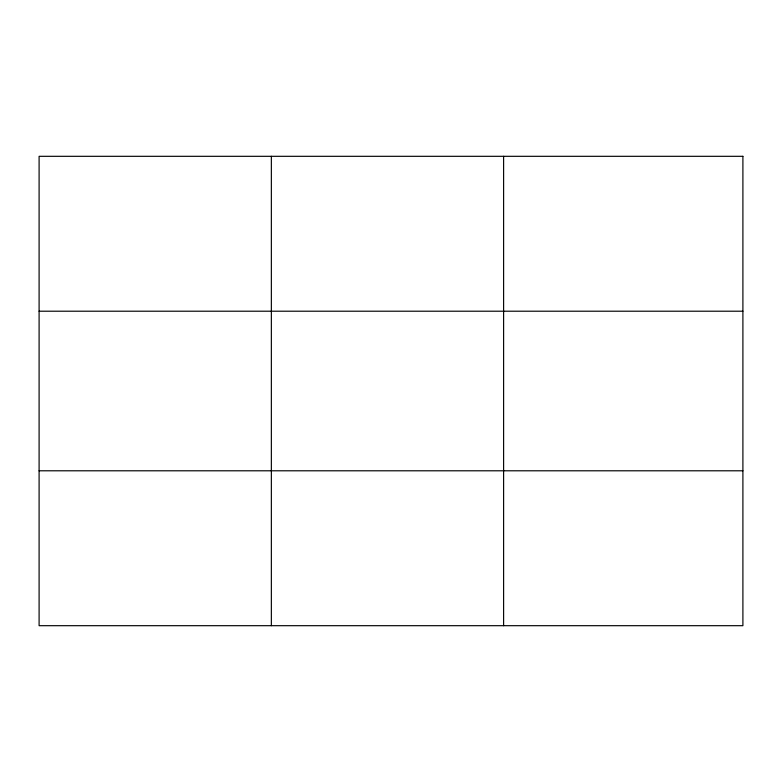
<?xml version="1.0" encoding="UTF-8"?>
<svg xmlns="http://www.w3.org/2000/svg" width="782" height="782" viewBox="0 0 782 782"><rect width="100%" height="100%" fill="white"/><g stroke="black" fill="none" stroke-linecap="round" stroke-linejoin="round"><path stroke-width="1.17" d="M271.354 156.312L271.354 625.688M503.608 156.312L503.608 625.688M39.1 311.207L742.9 311.207M39.1 470.793L742.9 470.793M742.9 156.312L742.9 625.688L39.1 625.688L39.1 156.312L742.9 156.312"/></g></svg>
